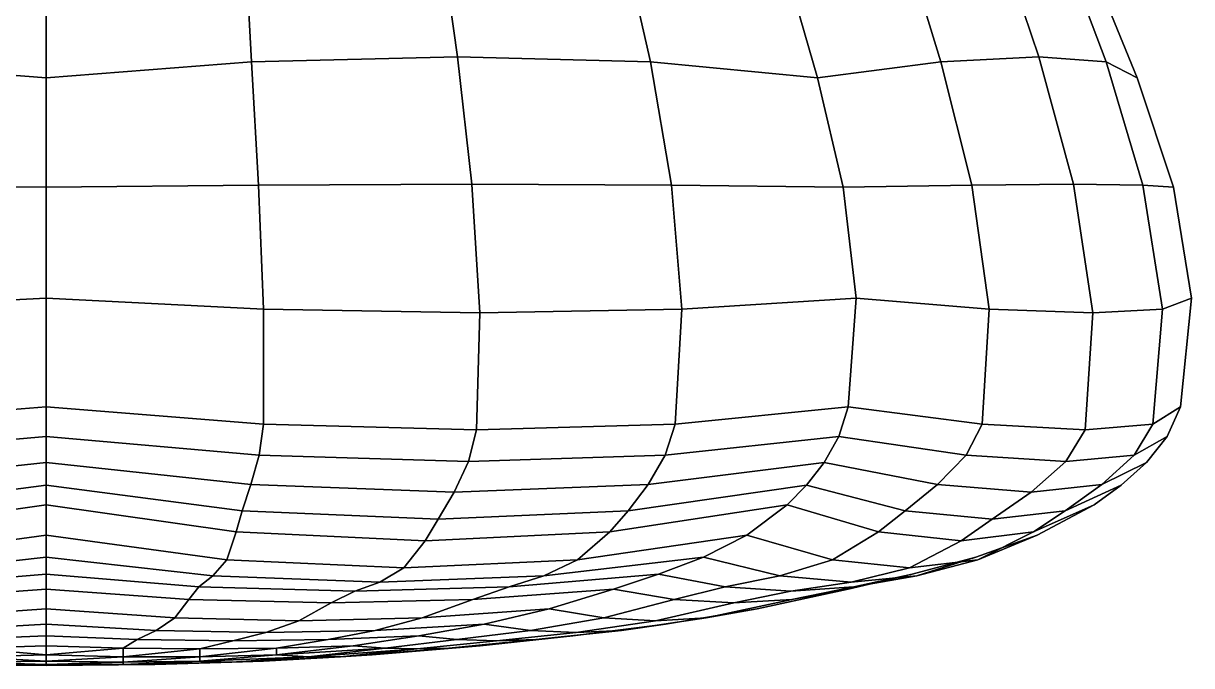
# Model space of a CAD drawing. Header units: metres. Extents: x -101 to 101, y 6 to 129.
# Drawn here: x -2 to 101, y 6.2 to 62.8 of the extents above; entities that cross this region are included whole.
import ezdxf

# ---------------------------------------------------------------- set-up
doc = ezdxf.new("R2010")
doc.units = ezdxf.units.M

msp = doc.modelspace()

# ---------------------------------------------------------------- linework, layer by layer
at = {"layer": 'layer1', "color": 1}
for points in [[(0, 67.26311, 92.38795), (-17.57107, 69.1883, 89.73115), (-18.10493, 59.36755, 93.43353), (0, 57.98105, 96.17644)], [(-17.57106, 69.1883, -89.73114), (0.00001, 67.26311, -92.38795), (0.00001, 57.98105, -96.17644), (-18.10493, 59.36756, -93.43353)], [(17.57107, 69.1883, 89.73114), (0, 67.26311, 92.38795), (0, 57.98105, 96.17644), (18.10494, 59.36756, 93.43353)], [(0.00001, 67.26311, -92.38795), (17.57108, 69.1883, -89.73115), (18.10494, 59.36755, -93.43353), (0.00001, 57.98105, -96.17644)], [(34.84261, 69.83003, 84.11749), (17.57107, 69.1883, 89.73114), (18.10494, 59.36756, 93.43353), (36.2457, 59.82972, 87.50484)], [(17.57108, 69.1883, -89.73115), (34.84262, 69.83003, -84.11749), (36.2457, 59.82972, -87.50483), (18.10494, 59.36755, -93.43353)], [(51.02489, 69.1883, 75.87412), (34.84261, 69.83003, 84.11749), (36.2457, 59.82972, 87.50484), (53.26537, 59.36755, 78.86959)], [(34.84262, 69.83003, -84.11749), (51.02489, 69.1883, -75.87411), (53.26537, 59.36755, -78.86959), (36.2457, 59.82972, -87.50483)], [(51.02489, 69.1883, -75.87411), (65.32816, 67.26311, -65.32813), (68.00701, 57.98105, -68.00699), (53.26537, 59.36755, -78.86959)], [(65.32816, 67.26311, 65.32814), (51.02489, 69.1883, 75.87412), (53.26537, 59.36755, 78.86959), (68.00701, 57.98105, 68.007)], [(65.32816, 67.26311, -65.32813), (75.87414, 69.1883, -51.02487), (78.86961, 59.36755, -53.26535), (68.00701, 57.98105, -68.00699)], [(75.87413, 69.1883, 51.02488), (65.32816, 67.26311, 65.32814), (68.00701, 57.98105, 68.007), (78.86961, 59.36755, 53.26535)], [(84.11749, 69.83003, 34.84261), (75.87413, 69.1883, 51.02488), (78.86961, 59.36755, 53.26535), (87.50484, 59.82972, 36.24569)], [(75.87414, 69.1883, -51.02487), (84.11749, 69.83003, -34.8426), (87.50484, 59.82972, -36.24569), (78.86961, 59.36755, -53.26535)], [(84.11749, 69.83003, -34.8426), (89.73114, 69.1883, -17.57106), (93.43353, 59.36755, -18.10493), (87.50484, 59.82972, -36.24569)], [(89.73115, 69.1883, 17.57107), (84.11749, 69.83003, 34.84261), (87.50484, 59.82972, 36.24569), (93.43353, 59.36755, 18.10493)], [(89.73114, 69.1883, -17.57106), (92.38795, 67.26311), (96.17644, 57.98105), (93.43353, 59.36755, -18.10493)], [(92.38795, 67.26311), (89.73115, 69.1883, 17.57107), (93.43353, 59.36755, 18.10493), (96.17644, 57.98105)], [(18.10494, 59.36755, -93.43353), (36.2457, 59.82972, -87.50483), (37.51619, 48.59488, -90.57205), (18.71185, 48.52774, -96.67657)], [(36.2457, 59.82972, 87.50484), (18.10494, 59.36756, 93.43353), (18.71184, 48.52774, 96.67657), (37.51619, 48.59488, 90.57204)], [(36.2457, 59.82972, -87.50483), (53.26537, 59.36755, -78.86959), (55.1294, 48.52774, -81.59192), (37.51619, 48.59488, -90.57205)], [(53.26537, 59.36755, 78.86959), (36.2457, 59.82972, 87.50484), (37.51619, 48.59488, 90.57204), (55.12941, 48.52774, 81.59193)], [(78.86961, 59.36755, -53.26535), (87.50484, 59.82972, -36.24569), (90.57205, 48.59488, -37.51617), (81.59193, 48.52774, -55.12938)], [(87.50484, 59.82972, 36.24569), (78.86961, 59.36755, 53.26535), (81.59193, 48.52774, 55.12939), (90.57206, 48.59488, 37.51617)], [(87.50484, 59.82972, -36.24569), (93.43353, 59.36755, -18.10493), (96.67657, 48.52774, -18.71184), (90.57205, 48.59488, -37.51617)], [(93.43353, 59.36755, 18.10493), (87.50484, 59.82972, 36.24569), (90.57206, 48.59488, 37.51617), (96.67658, 48.52774, 18.71184)], [(-18.10493, 59.36756, -93.43353), (0.00001, 57.98105, -96.17644), (0.00001, 48.32635, -99.37379), (-18.71184, 48.52774, -96.67658)], [(0, 57.98105, 96.17644), (-18.10493, 59.36755, 93.43353), (-18.71184, 48.52774, 96.67658), (0, 48.32635, 99.37379)], [(18.10494, 59.36756, 93.43353), (0, 57.98105, 96.17644), (0, 48.32635, 99.37379), (18.71184, 48.52774, 96.67657)], [(0.00001, 57.98105, -96.17644), (18.10494, 59.36755, -93.43353), (18.71185, 48.52774, -96.67657), (0.00001, 48.32635, -99.37379)], [(53.26537, 59.36755, -78.86959), (68.00701, 57.98105, -68.00699), (70.2679, 48.32635, -70.26787), (55.1294, 48.52774, -81.59192)], [(68.00701, 57.98105, 68.007), (53.26537, 59.36755, 78.86959), (55.12941, 48.52774, 81.59193), (70.2679, 48.32635, 70.26788)], [(68.00701, 57.98105, -68.00699), (78.86961, 59.36755, -53.26535), (81.59193, 48.52774, -55.12938), (70.2679, 48.32635, -70.26787)], [(78.86961, 59.36755, 53.26535), (68.00701, 57.98105, 68.007), (70.2679, 48.32635, 70.26788), (81.59193, 48.52774, 55.12939)], [(93.43353, 59.36755, -18.10493), (96.17644, 57.98105), (99.37379, 48.32635), (96.67657, 48.52774, -18.71184)], [(96.17644, 57.98105), (93.43353, 59.36755, 18.10493), (96.67658, 48.52774, 18.71184), (99.37379, 48.32635)], [(0, 48.32635, 99.37379), (-18.71184, 48.52774, 96.67658), (-19.14309, 37.58923, 98.40248), (0, 38.57294, 100.98125)], [(-18.71184, 48.52774, -96.67658), (0.00001, 48.32635, -99.37379), (0.00001, 38.57294, -100.98125), (-19.14308, 37.58923, -98.40248)], [(18.71184, 48.52774, 96.67657), (0, 48.32635, 99.37379), (0, 38.57294, 100.98125), (19.14309, 37.58923, 98.40247)], [(0.00001, 48.32635, -99.37379), (18.71185, 48.52774, -96.67657), (19.1431, 37.58923, -98.40247), (0.00001, 38.57294, -100.98125)], [(37.51619, 48.59488, 90.57204), (18.71184, 48.52774, 96.67657), (19.14309, 37.58923, 98.40247), (38.22455, 37.26133, 92.2822)], [(18.71185, 48.52774, -96.67657), (37.51619, 48.59488, -90.57205), (38.22455, 37.26133, -92.28219), (19.1431, 37.58923, -98.40247)], [(37.51619, 48.59488, -90.57205), (55.1294, 48.52774, -81.59192), (56.04487, 37.58924, -83.11726), (38.22455, 37.26133, -92.28219)], [(55.12941, 48.52774, 81.59193), (37.51619, 48.59488, 90.57204), (38.22455, 37.26133, 92.2822), (56.04486, 37.58923, 83.11726)], [(55.1294, 48.52774, -81.59192), (70.2679, 48.32635, -70.26787), (71.40454, 38.57294, -71.40452), (56.04487, 37.58924, -83.11726)], [(70.2679, 48.32635, 70.26788), (55.12941, 48.52774, 81.59193), (56.04486, 37.58923, 83.11726), (71.40454, 38.57294, 71.40452)], [(70.2679, 48.32635, -70.26787), (81.59193, 48.52774, -55.12938), (83.11727, 37.58923, -56.04485), (71.40454, 38.57294, -71.40452)], [(81.59193, 48.52774, 55.12939), (70.2679, 48.32635, 70.26788), (71.40454, 38.57294, 71.40452), (83.11727, 37.58924, 56.04485)], [(81.59193, 48.52774, -55.12938), (90.57205, 48.59488, -37.51617), (92.28221, 37.26133, -38.22453), (83.11727, 37.58923, -56.04485)], [(90.57206, 48.59488, 37.51617), (81.59193, 48.52774, 55.12939), (83.11727, 37.58924, 56.04485), (92.2822, 37.26133, 38.22453)], [(90.57205, 48.59488, -37.51617), (96.67657, 48.52774, -18.71184), (98.40248, 37.58923, -19.14308), (92.28221, 37.26133, -38.22453)], [(96.67658, 48.52774, 18.71184), (90.57206, 48.59488, 37.51617), (92.2822, 37.26133, 38.22453), (98.40248, 37.58923, 19.14308)], [(96.67657, 48.52774, -18.71184), (99.37379, 48.32635), (100.98125, 38.57294), (98.40248, 37.58923, -19.14308)], [(99.37379, 48.32635), (96.67658, 48.52774, 18.71184), (98.40248, 37.58923, 19.14308), (100.98125, 38.57294)], [(0, 38.57294, 100.98125), (-19.14309, 37.58923, 98.40248), (-19.14996, 27.47236, 97.55341), (0, 28.99476, 100)], [(-19.14308, 37.58923, -98.40248), (0.00001, 38.57294, -100.98125), (0.00001, 28.99476, -100), (-19.14996, 27.47237, -97.55341)], [(19.14309, 37.58923, 98.40247), (0, 38.57294, 100.98125), (0, 28.99476, 100), (19.14997, 27.47237, 97.55341)], [(0.00001, 38.57294, -100.98125), (19.1431, 37.58923, -98.40247), (19.14997, 27.47236, -97.55341), (0.00001, 28.99476, -100)], [(71.40454, 38.57294, 71.40452), (56.04486, 37.58923, 83.11726), (55.43961, 27.47237, 82.52174), (70.71069, 28.99476, 70.71066)], [(56.04487, 37.58924, -83.11726), (71.40454, 38.57294, -71.40452), (70.71069, 28.99476, -70.71066), (55.43962, 27.47237, -82.52174)], [(71.40454, 38.57294, -71.40452), (83.11727, 37.58923, -56.04485), (82.52176, 27.47237, -55.43959), (70.71069, 28.99476, -70.71066)], [(83.11727, 37.58924, 56.04485), (71.40454, 38.57294, 71.40452), (70.71069, 28.99476, 70.71066), (82.52176, 27.47237, 55.4396)], [(98.40248, 37.58923, -19.14308), (100.98125, 38.57294), (100, 28.99476), (97.55341, 27.47237, -19.14996)], [(100.98125, 38.57294), (98.40248, 37.58923, 19.14308), (97.55341, 27.47236, 19.14996), (100, 28.99476)], [(38.22455, 37.26133, 92.2822), (19.14309, 37.58923, 98.40247), (19.14997, 27.47237, 97.55341), (37.94127, 26.9649, 91.59833)], [(19.1431, 37.58923, -98.40247), (38.22455, 37.26133, -92.28219), (37.94128, 26.9649, -91.59833), (19.14997, 27.47236, -97.55341)], [(56.04486, 37.58923, 83.11726), (38.22455, 37.26133, 92.2822), (37.94127, 26.9649, 91.59833), (55.43961, 27.47237, 82.52174)], [(38.22455, 37.26133, -92.28219), (56.04487, 37.58924, -83.11726), (55.43962, 27.47237, -82.52174), (37.94128, 26.9649, -91.59833)], [(92.2822, 37.26133, 38.22453), (83.11727, 37.58924, 56.04485), (82.52176, 27.47237, 55.4396), (91.59833, 26.9649, 37.94126)], [(83.11727, 37.58923, -56.04485), (92.28221, 37.26133, -38.22453), (91.59833, 26.9649, -37.94126), (82.52176, 27.47237, -55.43959)], [(92.28221, 37.26133, -38.22453), (98.40248, 37.58923, -19.14308), (97.55341, 27.47237, -19.14996), (91.59833, 26.9649, -37.94126)], [(98.40248, 37.58923, 19.14308), (92.2822, 37.26133, 38.22453), (91.59833, 26.9649, 37.94126), (97.55341, 27.47236, 19.14996)], [(0, 28.99476, 100), (-19.14996, 27.47236, 97.55341), (-18.7773, 24.7268, 95.92538), (0, 26.38459, 98.82771)], [(-19.14996, 27.47237, -97.55341), (0.00001, 28.99476, -100), (0.00001, 26.38459, -98.82771), (-18.77729, 24.7268, -95.92538)], [(19.14997, 27.47237, 97.55341), (0, 28.99476, 100), (0, 26.38459, 98.82771), (18.77731, 24.7268, 95.92538)], [(0.00001, 28.99476, -100), (19.14997, 27.47236, -97.55341), (18.77731, 24.7268, -95.92538), (0.00001, 26.38459, -98.82771)], [(55.43962, 27.47237, -82.52174), (70.71069, 28.99476, -70.71066), (69.88174, 26.38459, -69.88173), (54.55193, 24.7268, -81.10703)], [(70.71069, 28.99476, 70.71066), (55.43961, 27.47237, 82.52174), (54.55193, 24.7268, 81.10703), (69.88174, 26.38459, 69.88173)], [(70.71069, 28.99476, -70.71066), (82.52176, 27.47237, -55.43959), (81.10705, 24.7268, -54.55191), (69.88174, 26.38459, -69.88173)], [(82.52176, 27.47237, 55.4396), (70.71069, 28.99476, 70.71066), (69.88174, 26.38459, 69.88173), (81.10704, 24.7268, 54.55191)], [(97.55341, 27.47237, -19.14996), (100, 28.99476), (98.82771, 26.38459), (95.92538, 24.7268, -18.7773)], [(100, 28.99476), (97.55341, 27.47236, 19.14996), (95.92538, 24.7268, 18.7773), (98.82771, 26.38459)], [(37.94127, 26.9649, 91.59833), (19.14997, 27.47237, 97.55341), (18.77731, 24.7268, 95.92538), (37.2392, 24.1742, 89.90336)], [(19.14997, 27.47236, -97.55341), (37.94128, 26.9649, -91.59833), (37.2392, 24.1742, -89.90336), (18.77731, 24.7268, -95.92538)], [(37.94128, 26.9649, -91.59833), (55.43962, 27.47237, -82.52174), (54.55193, 24.7268, -81.10703), (37.2392, 24.1742, -89.90336)], [(55.43961, 27.47237, 82.52174), (37.94127, 26.9649, 91.59833), (37.2392, 24.1742, 89.90336), (54.55193, 24.7268, 81.10703)], [(91.59833, 26.9649, 37.94126), (82.52176, 27.47237, 55.4396), (81.10704, 24.7268, 54.55191), (89.90337, 24.1742, 37.23919)], [(82.52176, 27.47237, -55.43959), (91.59833, 26.9649, -37.94126), (89.90337, 24.1742, -37.23919), (81.10705, 24.7268, -54.55191)], [(91.59833, 26.9649, -37.94126), (97.55341, 27.47237, -19.14996), (95.92538, 24.7268, -18.7773), (89.90337, 24.1742, -37.23919)], [(97.55341, 27.47236, 19.14996), (91.59833, 26.9649, 37.94126), (89.90337, 24.1742, 37.23919), (95.92538, 24.7268, 18.7773)], [(0, 26.38459, 98.82771), (-18.7773, 24.7268, 95.92538), (-18.04144, 22.1316, 93.06914), (0, 24.08726, 97.00888)], [(-18.77729, 24.7268, -95.92538), (0.00001, 26.38459, -98.82771), (0.00001, 24.08726, -97.00888), (-18.04144, 22.1316, -93.06914)], [(18.77731, 24.7268, 95.92538), (0, 26.38459, 98.82771), (0, 24.08726, 97.00888), (18.04144, 22.1316, 93.06914)], [(0.00001, 26.38459, -98.82771), (18.77731, 24.7268, -95.92538), (18.04145, 22.1316, -93.06914), (0.00001, 24.08726, -97.00888)], [(54.55193, 24.7268, -81.10703), (69.88174, 26.38459, -69.88173), (68.59564, 24.08726, -68.59563), (53.0526, 22.1316, -78.56703)], [(69.88174, 26.38459, 69.88173), (54.55193, 24.7268, 81.10703), (53.0526, 22.1316, 78.56702), (68.59564, 24.08726, 68.59563)], [(69.88174, 26.38459, -69.88173), (81.10705, 24.7268, -54.55191), (78.56704, 22.1316, -53.05259), (68.59564, 24.08726, -68.59563)], [(81.10704, 24.7268, 54.55191), (69.88174, 26.38459, 69.88173), (68.59564, 24.08726, 68.59563), (78.56705, 22.1316, 53.05259)], [(95.92538, 24.7268, -18.7773), (98.82771, 26.38459), (97.00888, 24.08726), (93.06914, 22.1316, -18.04144)], [(98.82771, 26.38459), (95.92538, 24.7268, 18.7773), (93.06914, 22.1316, 18.04144), (97.00888, 24.08726)], [(37.2392, 24.1742, 89.90336), (18.77731, 24.7268, 95.92538), (18.04144, 22.1316, 93.06914), (35.96342, 21.47971, 86.82337)], [(18.77731, 24.7268, -95.92538), (37.2392, 24.1742, -89.90336), (35.96342, 21.47971, -86.82337), (18.04145, 22.1316, -93.06914)], [(37.2392, 24.1742, -89.90336), (54.55193, 24.7268, -81.10703), (53.0526, 22.1316, -78.56703), (35.96342, 21.47971, -86.82337)], [(54.55193, 24.7268, 81.10703), (37.2392, 24.1742, 89.90336), (35.96342, 21.47971, 86.82337), (53.0526, 22.1316, 78.56702)], [(81.10705, 24.7268, -54.55191), (89.90337, 24.1742, -37.23919), (86.82337, 21.47971, -35.96341), (78.56704, 22.1316, -53.05259)], [(89.90337, 24.1742, 37.23919), (81.10704, 24.7268, 54.55191), (78.56705, 22.1316, 53.05259), (86.82338, 21.47971, 35.96341)], [(89.90337, 24.1742, -37.23919), (95.92538, 24.7268, -18.7773), (93.06914, 22.1316, -18.04144), (86.82337, 21.47971, -35.96341)], [(95.92538, 24.7268, 18.7773), (89.90337, 24.1742, 37.23919), (86.82338, 21.47971, 35.96341), (93.06914, 22.1316, 18.04144)], [(0, 24.08726, 97.00888), (-18.04144, 22.1316, 93.06914), (-17.26056, 19.83251, 89.8241), (0, 22.08605, 94.78261)], [(-18.04144, 22.1316, -93.06914), (0.00001, 24.08726, -97.00888), (0.00001, 22.08605, -94.78261), (-17.26055, 19.83251, -89.8241)], [(18.04144, 22.1316, 93.06914), (0, 24.08726, 97.00888), (0, 22.08605, 94.78261), (17.26056, 19.83252, 89.8241)], [(0.00001, 24.08726, -97.00888), (18.04145, 22.1316, -93.06914), (17.26057, 19.83251, -89.8241), (0.00001, 22.08605, -94.78261)], [(53.0526, 22.1316, -78.56703), (68.59564, 24.08726, -68.59563), (67.02144, 22.08605, -67.02141), (51.31018, 19.83251, -75.72028)], [(68.59564, 24.08726, 68.59563), (53.0526, 22.1316, 78.56702), (51.31018, 19.83251, 75.72028), (67.02144, 22.08605, 67.02142)], [(68.59564, 24.08726, -68.59563), (78.56704, 22.1316, -53.05259), (75.7203, 19.83252, -51.31017), (67.02144, 22.08605, -67.02141)], [(78.56705, 22.1316, 53.05259), (68.59564, 24.08726, 68.59563), (67.02144, 22.08605, 67.02142), (75.7203, 19.83252, 51.31017)], [(93.06914, 22.1316, -18.04144), (97.00888, 24.08726), (94.78261, 22.08605), (89.8241, 19.83252, -17.26056)], [(97.00888, 24.08726), (93.06914, 22.1316, 18.04144), (89.8241, 19.83252, 17.26056), (94.78261, 22.08605)], [(0, 22.08605, 94.78261), (-17.26056, 19.83251, 89.8241), (-16.75284, 17.97528, 87.02965), (0, 20.36421, 92.38795)], [(-17.26055, 19.83251, -89.8241), (0.00001, 22.08605, -94.78261), (0.00001, 20.36421, -92.38795), (-16.75284, 17.97528, -87.02965)], [(17.26056, 19.83252, 89.8241), (0, 22.08605, 94.78261), (0, 20.36421, 92.38795), (16.75285, 17.97528, 87.02964)], [(0.00001, 22.08605, -94.78261), (17.26057, 19.83251, -89.8241), (16.75285, 17.97528, -87.02965), (0.00001, 20.36421, -92.38795)], [(35.96342, 21.47971, 86.82337), (18.04144, 22.1316, 93.06914), (17.26056, 19.83252, 89.8241), (34.54359, 19.08134, 83.39558)], [(18.04145, 22.1316, -93.06914), (35.96342, 21.47971, -86.82337), (34.54359, 19.08134, -83.39558), (17.26057, 19.83251, -89.8241)], [(35.96342, 21.47971, -86.82337), (53.0526, 22.1316, -78.56703), (51.31018, 19.83251, -75.72028), (34.54359, 19.08134, -83.39558)], [(53.0526, 22.1316, 78.56702), (35.96342, 21.47971, 86.82337), (34.54359, 19.08134, 83.39558), (51.31018, 19.83251, 75.72028)], [(51.31018, 19.83251, -75.72028), (67.02144, 22.08605, -67.02141), (65.32816, 20.36421, -65.32813), (49.69321, 17.97528, -73.3853)], [(67.02144, 22.08605, 67.02142), (51.31018, 19.83251, 75.72028), (49.69321, 17.97528, 73.3853), (65.32816, 20.36421, 65.32814)], [(67.02144, 22.08605, -67.02141), (75.7203, 19.83252, -51.31017), (73.38531, 17.97528, -49.6932), (65.32816, 20.36421, -65.32813)], [(75.7203, 19.83252, 51.31017), (67.02144, 22.08605, 67.02142), (65.32816, 20.36421, 65.32814), (73.38531, 17.97528, 49.6932)], [(78.56704, 22.1316, -53.05259), (86.82337, 21.47971, -35.96341), (83.39558, 19.08134, -34.54358), (75.7203, 19.83252, -51.31017)], [(86.82338, 21.47971, 35.96341), (78.56705, 22.1316, 53.05259), (75.7203, 19.83252, 51.31017), (83.3956, 19.08134, 34.54358)], [(86.82337, 21.47971, -35.96341), (93.06914, 22.1316, -18.04144), (89.8241, 19.83252, -17.26056), (83.39558, 19.08134, -34.54358)], [(93.06914, 22.1316, 18.04144), (86.82338, 21.47971, 35.96341), (83.3956, 19.08134, 34.54358), (89.8241, 19.83252, 17.26056)], [(89.8241, 19.83252, -17.26056), (94.78261, 22.08605), (92.38795, 20.36421), (87.02965, 17.97528, -16.75284)], [(94.78261, 22.08605), (89.8241, 19.83252, 17.26056), (87.02965, 17.97528, 16.75284), (92.38795, 20.36421)], [(0, 20.36421, 92.38795), (-16.75284, 17.97528, 87.02965), (-15.91585, 15.52106, 82.13232), (0, 17.67811, 87.35616)], [(-16.75284, 17.97528, -87.02965), (0.00001, 20.36421, -92.38795), (0.00001, 17.67811, -87.35616), (-15.91585, 15.52106, -82.13232)], [(16.75285, 17.97528, 87.02964), (0, 20.36421, 92.38795), (0, 17.67811, 87.35616), (15.91586, 15.52106, 82.13232)], [(0.00001, 20.36421, -92.38795), (16.75285, 17.97528, -87.02965), (15.91586, 15.52106, -82.13232), (0.00001, 17.67811, -87.35616)], [(34.54359, 19.08134, 83.39558), (17.26056, 19.83252, 89.8241), (16.75285, 17.97528, 87.02964), (33.40935, 17.17897, 80.65728)], [(17.26057, 19.83251, -89.8241), (34.54359, 19.08134, -83.39558), (33.40935, 17.17897, -80.65727), (16.75285, 17.97528, -87.02965)], [(34.54359, 19.08134, -83.39558), (51.31018, 19.83251, -75.72028), (49.69321, 17.97528, -73.3853), (33.40935, 17.17897, -80.65727)], [(51.31018, 19.83251, 75.72028), (34.54359, 19.08134, 83.39558), (33.40935, 17.17897, 80.65728), (49.69321, 17.97528, 73.3853)], [(65.32816, 20.36421, 65.32814), (49.69321, 17.97528, 73.3853), (46.82212, 15.52106, 69.33053), (61.77015, 17.67811, 61.77013)], [(49.69321, 17.97528, -73.3853), (65.32816, 20.36421, -65.32813), (61.77015, 17.67811, -61.77012), (46.82213, 15.52106, -69.33053)], [(65.32816, 20.36421, -65.32813), (73.38531, 17.97528, -49.6932), (69.33054, 15.52106, -46.82211), (61.77015, 17.67811, -61.77012)], [(73.38531, 17.97528, 49.6932), (65.32816, 20.36421, 65.32814), (61.77015, 17.67811, 61.77013), (69.33054, 15.52106, 46.82212)], [(75.7203, 19.83252, -51.31017), (83.39558, 19.08134, -34.54358), (80.65729, 17.17897, -33.40933), (73.38531, 17.97528, -49.6932)], [(83.3956, 19.08134, 34.54358), (75.7203, 19.83252, 51.31017), (73.38531, 17.97528, 49.6932), (80.65729, 17.17897, 33.40934)], [(83.39558, 19.08134, -34.54358), (89.8241, 19.83252, -17.26056), (87.02965, 17.97528, -16.75284), (80.65729, 17.17897, -33.40933)], [(89.8241, 19.83252, 17.26056), (83.3956, 19.08134, 34.54358), (80.65729, 17.17897, 33.40934), (87.02965, 17.97528, 16.75284)], [(87.02965, 17.97528, -16.75284), (92.38795, 20.36421), (87.35616, 17.67811), (82.13232, 15.52106, -15.91585)], [(92.38795, 20.36421), (87.02965, 17.97528, 16.75284), (82.13232, 15.52106, 15.91585), (87.35616, 17.67811)], [(0, 17.67811, 87.35616), (-15.91585, 15.52106, 82.13232), (-14.69937, 14.09604, 76.75529), (0, 15.74295, 81.94213)], [(-15.91585, 15.52106, -82.13232), (0.00001, 17.67811, -87.35616), (0.00001, 15.74295, -81.94213), (-14.69936, 14.09604, -76.75529)], [(15.91586, 15.52106, 82.13232), (0, 17.67811, 87.35616), (0, 15.74295, 81.94213), (14.69937, 14.09604, 76.75529)], [(0.00001, 17.67811, -87.35616), (15.91586, 15.52106, -82.13232), (14.69938, 14.09603, -76.75528), (0.00001, 15.74295, -81.94213)], [(16.75285, 17.97528, -87.02965), (33.40935, 17.17897, -80.65727), (31.5303, 14.80204, -76.12085), (15.91586, 15.52106, -82.13232)], [(33.40935, 17.17897, 80.65728), (16.75285, 17.97528, 87.02964), (15.91586, 15.52106, 82.13232), (31.53029, 14.80204, 76.12085)], [(49.69321, 17.97528, 73.3853), (33.40935, 17.17897, 80.65728), (31.53029, 14.80204, 76.12085), (46.82212, 15.52106, 69.33053)], [(33.40935, 17.17897, -80.65727), (49.69321, 17.97528, -73.3853), (46.82213, 15.52106, -69.33053), (31.5303, 14.80204, -76.12085)], [(46.82213, 15.52106, -69.33053), (61.77015, 17.67811, -61.77012), (57.94185, 15.74295, -57.94183), (43.88017, 14.09603, -64.66819)], [(61.77015, 17.67811, 61.77013), (46.82212, 15.52106, 69.33053), (43.88017, 14.09604, 64.6682), (57.94185, 15.74295, 57.94183)], [(61.77015, 17.67811, -61.77012), (69.33054, 15.52106, -46.82211), (64.66821, 14.09604, -43.88015), (57.94185, 15.74295, -57.94183)], [(69.33054, 15.52106, 46.82212), (61.77015, 17.67811, 61.77013), (57.94185, 15.74295, 57.94183), (64.66821, 14.09603, 43.88015)], [(73.38531, 17.97528, -49.6932), (80.65729, 17.17897, -33.40933), (76.12086, 14.80204, -31.53028), (69.33054, 15.52106, -46.82211)], [(80.65729, 17.17897, 33.40934), (73.38531, 17.97528, 49.6932), (69.33054, 15.52106, 46.82212), (76.12087, 14.80204, 31.53029)], [(80.65729, 17.17897, -33.40933), (87.02965, 17.97528, -16.75284), (82.13232, 15.52106, -15.91585), (76.12086, 14.80204, -31.53028)], [(87.02965, 17.97528, 16.75284), (80.65729, 17.17897, 33.40934), (76.12087, 14.80204, 31.53029), (82.13232, 15.52106, 15.91585)], [(82.13232, 15.52106, -15.91585), (87.35616, 17.67811), (81.94213, 15.74295), (76.75529, 14.09604, -14.69937)], [(87.35616, 17.67811), (82.13232, 15.52106, 15.91585), (76.75529, 14.09604, 14.69937), (81.94213, 15.74295)], [(0, 15.74295, 81.94213), (-14.69937, 14.09604, 76.75529), (-13.46119, 13.11927, 71.19082), (0, 14.25606, 76.3317)], [(-14.69936, 14.09604, -76.75529), (0.00001, 15.74295, -81.94213), (0.00001, 14.25606, -76.3317), (-13.46118, 13.11927, -71.19082)], [(14.69937, 14.09604, 76.75529), (0, 15.74295, 81.94213), (0, 14.25606, 76.3317), (13.46119, 13.11927, 71.19081)], [(0.00001, 15.74295, -81.94213), (14.69938, 14.09603, -76.75528), (13.46119, 13.11927, -71.19082), (0.00001, 14.25606, -76.3317)], [(31.53029, 14.80204, 76.12085), (15.91586, 15.52106, 82.13232), (14.69937, 14.09604, 76.75529), (29.39605, 13.54706, 70.96832)], [(15.91586, 15.52106, -82.13232), (31.5303, 14.80204, -76.12085), (29.39606, 13.54706, -70.96832), (14.69938, 14.09603, -76.75528)], [(46.82212, 15.52106, 69.33053), (31.53029, 14.80204, 76.12085), (29.39605, 13.54706, 70.96832), (43.88017, 14.09604, 64.6682)], [(31.5303, 14.80204, -76.12085), (46.82213, 15.52106, -69.33053), (43.88017, 14.09603, -64.66819), (29.39606, 13.54706, -70.96832)], [(43.88017, 14.09603, -64.66819), (57.94185, 15.74295, -57.94183), (53.97467, 14.25606, -53.97465), (40.82102, 13.11927, -59.85799)], [(57.94185, 15.74295, 57.94183), (43.88017, 14.09604, 64.6682), (40.82103, 13.11927, 59.858), (53.97467, 14.25606, 53.97465)], [(57.94185, 15.74295, -57.94183), (64.66821, 14.09604, -43.88015), (59.85801, 13.11927, -40.82101), (53.97467, 14.25606, -53.97465)], [(64.66821, 14.09603, 43.88015), (57.94185, 15.74295, 57.94183), (53.97467, 14.25606, 53.97465), (59.85802, 13.11927, 40.82101)], [(69.33054, 15.52106, -46.82211), (76.12086, 14.80204, -31.53028), (70.96833, 13.54706, -29.39604), (64.66821, 14.09604, -43.88015)], [(76.12087, 14.80204, 31.53029), (69.33054, 15.52106, 46.82212), (64.66821, 14.09603, 43.88015), (70.96834, 13.54706, 29.39604)], [(76.12086, 14.80204, -31.53028), (82.13232, 15.52106, -15.91585), (76.75529, 14.09604, -14.69937), (70.96833, 13.54706, -29.39604)], [(82.13232, 15.52106, 15.91585), (76.12087, 14.80204, 31.53029), (70.96834, 13.54706, 29.39604), (76.75529, 14.09604, 14.69937)], [(76.75529, 14.09604, -14.69937), (81.94213, 15.74295), (76.3317, 14.25606), (71.19082, 13.11927, -13.46118)], [(81.94213, 15.74295), (76.75529, 14.09604, 14.69937), (71.19082, 13.11927, 13.46119), (76.3317, 14.25606)], [(0, 14.25606, 76.3317), (-13.46119, 13.11927, 71.19082), (-12.55909, 12.00983, 65.73123), (0, 12.91474, 70.71068)], [(-13.46118, 13.11927, -71.19082), (0.00001, 14.25606, -76.3317), (0.00001, 12.91474, -70.71068), (-12.55909, 12.00983, -65.73124)], [(13.46119, 13.11927, 71.19081), (0, 14.25606, 76.3317), (0, 12.91474, 70.71068), (12.5591, 12.00983, 65.73123)], [(0.00001, 14.25606, -76.3317), (13.46119, 13.11927, -71.19082), (12.5591, 12.00983, -65.73123), (0.00001, 12.91474, -70.71068)], [(29.39605, 13.54706, 70.96832), (14.69937, 14.09604, 76.75529), (13.46119, 13.11927, 71.19081), (27.19236, 12.74034, 65.64816)], [(14.69938, 14.09603, -76.75528), (29.39606, 13.54706, -70.96832), (27.19237, 12.74034, -65.64815), (13.46119, 13.11927, -71.19082)], [(43.88017, 14.09604, 64.6682), (29.39605, 13.54706, 70.96832), (27.19236, 12.74034, 65.64816), (40.82103, 13.11927, 59.858)], [(29.39606, 13.54706, -70.96832), (43.88017, 14.09603, -64.66819), (40.82102, 13.11927, -59.85799), (27.19237, 12.74034, -65.64815)], [(40.82102, 13.11927, -59.85799), (53.97467, 14.25606, -53.97465), (50.00001, 12.91474, -49.99999), (37.59839, 12.00983, -55.35962)], [(53.97467, 14.25606, 53.97465), (40.82103, 13.11927, 59.858), (37.59839, 12.00983, 55.35962), (50.00001, 12.91474, 49.99999)], [(53.97467, 14.25606, -53.97465), (59.85801, 13.11927, -40.82101), (55.35963, 12.00983, -37.59837), (50.00001, 12.91474, -49.99999)], [(59.85802, 13.11927, 40.82101), (53.97467, 14.25606, 53.97465), (50.00001, 12.91474, 49.99999), (55.35963, 12.00983, 37.59837)], [(64.66821, 14.09604, -43.88015), (70.96833, 13.54706, -29.39604), (65.64816, 12.74034, -27.19235), (59.85801, 13.11927, -40.82101)], [(70.96834, 13.54706, 29.39604), (64.66821, 14.09603, 43.88015), (59.85802, 13.11927, 40.82101), (65.64816, 12.74034, 27.19235)], [(70.96833, 13.54706, -29.39604), (76.75529, 14.09604, -14.69937), (71.19082, 13.11927, -13.46118), (65.64816, 12.74034, -27.19235)], [(76.75529, 14.09604, 14.69937), (70.96834, 13.54706, 29.39604), (65.64816, 12.74034, 27.19235), (71.19082, 13.11927, 13.46119)], [(71.19082, 13.11927, -13.46118), (76.3317, 14.25606), (70.71068, 12.91474), (65.73124, 12.00983, -12.55909)], [(76.3317, 14.25606), (71.19082, 13.11927, 13.46119), (65.73124, 12.00983, 12.55909), (70.71068, 12.91474)], [(0, 12.91474, 70.71068), (-12.55909, 12.00983, 65.73123), (-11.32858, 10.39009, 58.18938), (0, 11.18589, 62.69072)], [(-12.55909, 12.00983, -65.73124), (0.00001, 12.91474, -70.71068), (0.00001, 11.18589, -62.69072), (-11.32858, 10.39009, -58.18938)], [(12.5591, 12.00983, 65.73123), (0, 12.91474, 70.71068), (0, 11.18589, 62.69072), (11.32858, 10.39009, 58.18938)], [(0.00001, 12.91474, -70.71068), (12.5591, 12.00983, -65.73123), (11.32859, 10.39009, -58.18938), (0.00001, 11.18589, -62.69072)], [(13.46119, 13.11927, -71.19082), (27.19237, 12.74034, -65.64815), (25.10499, 11.7082, -60.60879), (12.5591, 12.00983, -65.73123)], [(27.19236, 12.74034, 65.64816), (13.46119, 13.11927, 71.19081), (12.5591, 12.00983, 65.73123), (25.10499, 11.7082, 60.60879)], [(27.19237, 12.74034, -65.64815), (40.82102, 13.11927, -59.85799), (37.59839, 12.00983, -55.35962), (25.10499, 11.7082, -60.60879)], [(40.82103, 13.11927, 59.858), (27.19236, 12.74034, 65.64816), (25.10499, 11.7082, 60.60879), (37.59839, 12.00983, 55.35962)], [(37.59839, 12.00983, -55.35962), (50.00001, 12.91474, -49.99999), (44.32904, 11.18589, -44.32903), (33.13559, 10.39009, -49.15662)], [(50.00001, 12.91474, 49.99999), (37.59839, 12.00983, 55.35962), (33.13559, 10.39009, 49.15662), (44.32904, 11.18589, 44.32903)], [(50.00001, 12.91474, -49.99999), (55.35963, 12.00983, -37.59837), (49.15663, 10.39009, -33.13557), (44.32904, 11.18589, -44.32903)], [(55.35963, 12.00983, 37.59837), (50.00001, 12.91474, 49.99999), (44.32904, 11.18589, 44.32903), (49.15663, 10.39009, 33.13558)], [(59.85801, 13.11927, -40.82101), (65.64816, 12.74034, -27.19235), (60.6088, 11.7082, -25.10498), (55.35963, 12.00983, -37.59837)], [(65.64816, 12.74034, 27.19235), (59.85802, 13.11927, 40.82101), (55.35963, 12.00983, 37.59837), (60.6088, 11.7082, 25.10498)], [(65.73124, 12.00983, -12.55909), (70.71068, 12.91474), (62.69072, 11.18589), (58.18938, 10.39009, -11.32858)], [(70.71068, 12.91474), (65.73124, 12.00983, 12.55909), (58.18938, 10.39009, 11.32858), (62.69072, 11.18589)], [(65.64816, 12.74034, -27.19235), (71.19082, 13.11927, -13.46118), (65.73124, 12.00983, -12.55909), (60.6088, 11.7082, -25.10498)], [(71.19082, 13.11927, 13.46119), (65.64816, 12.74034, 27.19235), (60.6088, 11.7082, 25.10498), (65.73124, 12.00983, 12.55909)], [(25.10499, 11.7082, 60.60879), (12.5591, 12.00983, 65.73123), (11.32858, 10.39009, 58.18938), (22.25461, 10.12482, 53.72738)], [(12.5591, 12.00983, -65.73123), (25.10499, 11.7082, -60.60879), (22.25462, 10.12482, -53.72737), (11.32859, 10.39009, -58.18938)], [(37.59839, 12.00983, 55.35962), (25.10499, 11.7082, 60.60879), (22.25461, 10.12482, 53.72738), (33.13559, 10.39009, 49.15662)], [(25.10499, 11.7082, -60.60879), (37.59839, 12.00983, -55.35962), (33.13559, 10.39009, -49.15662), (22.25462, 10.12482, -53.72737)], [(55.35963, 12.00983, -37.59837), (60.6088, 11.7082, -25.10498), (53.72738, 10.12483, -22.2546), (49.15663, 10.39009, -33.13557)], [(60.6088, 11.7082, 25.10498), (55.35963, 12.00983, 37.59837), (49.15663, 10.39009, 33.13558), (53.72738, 10.12483, 22.2546)], [(60.6088, 11.7082, -25.10498), (65.73124, 12.00983, -12.55909), (58.18938, 10.39009, -11.32858), (53.72738, 10.12483, -22.2546)], [(65.73124, 12.00983, 12.55909), (60.6088, 11.7082, 25.10498), (53.72738, 10.12483, 22.2546), (58.18938, 10.39009, 11.32858)], [(0, 11.18589, 62.69072), (-11.32858, 10.39009, 58.18938), (-9.67566, 9.29483, 50.70216), (0, 9.8506, 54.58834)], [(-11.32858, 10.39009, -58.18938), (0.00001, 11.18589, -62.69072), (0, 9.8506, -54.58834), (-9.67566, 9.29483, -50.70216)], [(0.00001, 11.18589, -62.69072), (11.32859, 10.39009, -58.18938), (9.67567, 9.29483, -50.70216), (0, 9.8506, -54.58834)], [(11.32858, 10.39009, 58.18938), (0, 11.18589, 62.69072), (0, 9.8506, 54.58834), (9.67566, 9.29483, 50.70215)], [(22.25461, 10.12482, 53.72738), (11.32858, 10.39009, 58.18938), (9.67566, 9.29483, 50.70215), (19.35722, 9.10957, 46.73245)], [(11.32859, 10.39009, -58.18938), (22.25462, 10.12482, -53.72737), (19.35722, 9.10957, -46.73245), (9.67567, 9.29483, -50.70216)], [(22.25462, 10.12482, -53.72737), (33.13559, 10.39009, -49.15662), (29.01012, 9.29483, -42.69356), (19.35722, 9.10957, -46.73245)], [(33.13559, 10.39009, 49.15662), (22.25461, 10.12482, 53.72738), (19.35722, 9.10957, 46.73245), (29.01012, 9.29483, 42.69356)], [(33.13559, 10.39009, -49.15662), (44.32904, 11.18589, -44.32903), (38.59979, 9.8506, -38.59978), (29.01012, 9.29483, -42.69356)], [(44.32904, 11.18589, 44.32903), (33.13559, 10.39009, 49.15662), (29.01012, 9.29483, 42.69356), (38.59979, 9.8506, 38.59978)], [(44.32904, 11.18589, -44.32903), (49.15663, 10.39009, -33.13557), (42.69357, 9.29483, -29.01011), (38.59979, 9.8506, -38.59978)], [(49.15663, 10.39009, 33.13558), (44.32904, 11.18589, 44.32903), (38.59979, 9.8506, 38.59978), (42.69357, 9.29483, 29.01011)], [(49.15663, 10.39009, -33.13557), (53.72738, 10.12483, -22.2546), (46.73246, 9.10957, -19.35721), (42.69357, 9.29483, -29.01011)], [(53.72738, 10.12483, 22.2546), (49.15663, 10.39009, 33.13558), (42.69357, 9.29483, 29.01011), (46.73246, 9.10957, 19.35721)], [(53.72738, 10.12483, -22.2546), (58.18938, 10.39009, -11.32858), (50.70216, 9.29483, -9.67566), (46.73246, 9.10957, -19.35721)], [(58.18938, 10.39009, 11.32858), (53.72738, 10.12483, 22.2546), (46.73246, 9.10957, 19.35721), (50.70216, 9.29483, 9.67566)], [(58.18938, 10.39009, -11.32858), (62.69072, 11.18589), (54.58834, 9.8506), (50.70216, 9.29483, -9.67566)], [(62.69072, 11.18589), (58.18938, 10.39009, 11.32858), (50.70216, 9.29483, 9.67566), (54.58834, 9.8506)], [(0, 9.8506, 54.58834), (-9.67566, 9.29483, 50.70216), (-8.01728, 8.48726, 43.16777), (0, 8.80299, 46.43655)], [(-9.67566, 9.29483, -50.70216), (0, 9.8506, -54.58834), (0, 8.80299, -46.43655), (-8.01727, 8.48726, -43.16778)], [(0, 9.8506, -54.58834), (9.67567, 9.29483, -50.70216), (8.01728, 8.48726, -43.16777), (0, 8.80299, -46.43655)], [(9.67566, 9.29483, 50.70215), (0, 9.8506, 54.58834), (0, 8.80299, 46.43655), (8.01728, 8.48726, 43.16778)], [(9.67567, 9.29483, -50.70216), (19.35722, 9.10957, -46.73245), (16.44236, 8.38201, -39.69536), (8.01728, 8.48726, -43.16777)], [(19.35722, 9.10957, 46.73245), (9.67566, 9.29483, 50.70215), (8.01728, 8.48726, 43.16778), (16.44236, 8.38201, 39.69536)], [(19.35722, 9.10957, -46.73245), (29.01012, 9.29483, -42.69356), (24.85516, 8.48726, -36.19329), (16.44236, 8.38201, -39.69536)], [(29.01012, 9.29483, 42.69356), (19.35722, 9.10957, 46.73245), (16.44236, 8.38201, 39.69536), (24.85516, 8.48726, 36.1933)], [(29.01012, 9.29483, -42.69356), (38.59979, 9.8506, -38.59978), (32.8356, 8.80299, -32.83559), (24.85516, 8.48726, -36.19329)], [(38.59979, 9.8506, 38.59978), (29.01012, 9.29483, 42.69356), (24.85516, 8.48726, 36.1933), (32.8356, 8.80299, 32.83559)], [(38.59979, 9.8506, -38.59978), (42.69357, 9.29483, -29.01011), (36.19331, 8.48726, -24.85515), (32.8356, 8.80299, -32.83559)], [(42.69357, 9.29483, 29.01011), (38.59979, 9.8506, 38.59978), (32.8356, 8.80299, 32.83559), (36.1933, 8.48726, 24.85515)], [(46.73246, 9.10957, 19.35721), (42.69357, 9.29483, 29.01011), (36.1933, 8.48726, 24.85515), (39.69536, 8.38201, 16.44235)], [(42.69357, 9.29483, -29.01011), (46.73246, 9.10957, -19.35721), (39.69537, 8.38201, -16.44235), (36.19331, 8.48726, -24.85515)], [(50.70216, 9.29483, 9.67566), (46.73246, 9.10957, 19.35721), (39.69536, 8.38201, 16.44235), (43.16778, 8.48726, 8.01728)], [(46.73246, 9.10957, -19.35721), (50.70216, 9.29483, -9.67566), (43.16778, 8.48726, -8.01728), (39.69537, 8.38201, -16.44235)], [(50.70216, 9.29483, -9.67566), (54.58834, 9.8506), (46.43655, 8.80299), (43.16778, 8.48726, -8.01728)], [(54.58834, 9.8506), (50.70216, 9.29483, 9.67566), (43.16778, 8.48726, 8.01728), (46.43655, 8.80299)], [(0, 8.80299, 46.43655), (-8.01728, 8.48726, 43.16777), (-6.77039, 7.73058, 35.48446), (0, 7.93722, 38.26835)], [(-8.01727, 8.48726, -43.16778), (0, 8.80299, -46.43655), (0, 7.93722, -38.26835), (-6.77039, 7.73059, -35.48446)], [(0, 8.80299, -46.43655), (8.01728, 8.48726, -43.16777), (6.77039, 7.73058, -35.48446), (0, 7.93722, -38.26835)], [(8.01728, 8.48726, 43.16778), (0, 8.80299, 46.43655), (0, 7.93722, 38.26835), (6.77039, 7.73059, 35.48446)], [(8.01728, 8.48726, -43.16777), (16.44236, 8.38201, -39.69536), (13.53957, 7.66171, -32.68741), (6.77039, 7.73058, -35.48446)], [(16.44236, 8.38201, 39.69536), (8.01728, 8.48726, 43.16778), (6.77039, 7.73059, 35.48446), (13.53957, 7.66171, 32.68741)], [(16.44236, 8.38201, -39.69536), (24.85516, 8.48726, -36.19329), (20.30392, 7.73059, -29.87869), (13.53957, 7.66171, -32.68741)], [(24.85516, 8.48726, 36.1933), (16.44236, 8.38201, 39.69536), (13.53957, 7.66171, 32.68741), (20.30392, 7.73058, 29.87869)], [(24.85516, 8.48726, -36.19329), (32.8356, 8.80299, -32.83559), (27.05981, 7.93722, -27.0598), (20.30392, 7.73059, -29.87869)], [(32.8356, 8.80299, 32.83559), (24.85516, 8.48726, 36.1933), (20.30392, 7.73058, 29.87869), (27.05981, 7.93722, 27.0598)], [(32.8356, 8.80299, -32.83559), (36.19331, 8.48726, -24.85515), (29.8787, 7.73058, -20.30391), (27.05981, 7.93722, -27.0598)], [(36.1933, 8.48726, 24.85515), (32.8356, 8.80299, 32.83559), (27.05981, 7.93722, 27.0598), (29.87869, 7.73059, 20.30391)], [(39.69536, 8.38201, 16.44235), (36.1933, 8.48726, 24.85515), (29.87869, 7.73059, 20.30391), (32.68741, 7.66171, 13.53957)], [(36.19331, 8.48726, -24.85515), (39.69537, 8.38201, -16.44235), (32.68741, 7.66171, -13.53957), (29.8787, 7.73058, -20.30391)], [(39.69537, 8.38201, -16.44235), (43.16778, 8.48726, -8.01728), (35.48447, 7.73059, -6.77039), (32.68741, 7.66171, -13.53957)], [(43.16778, 8.48726, 8.01728), (39.69536, 8.38201, 16.44235), (32.68741, 7.66171, 13.53957), (35.48446, 7.73058, 6.77039)], [(46.43655, 8.80299), (43.16778, 8.48726, 8.01728), (35.48446, 7.73058, 6.77039), (38.26835, 7.93722)], [(43.16778, 8.48726, -8.01728), (46.43655, 8.80299), (38.26835, 7.93722), (35.48447, 7.73059, -6.77039)], [(-6.77039, 7.73059, -35.48446), (0, 7.13222, -28.72384), (-6.77441, 6.95253, -25.93119)], [(-6.77039, 7.73058, 35.48446), (-6.77441, 6.95253, 25.93119), (0, 7.13222, 28.72384)], [(0, 7.93722, 38.26835), (-6.77039, 7.73058, 35.48446), (0, 7.13222, 28.72384)], [(-6.77039, 7.73059, -35.48446), (0, 7.93722, -38.26835), (0, 7.13222, -28.72384)], [(0, 7.93722, -38.26835), (6.77039, 7.73058, -35.48446), (0, 7.13222, -28.72384)], [(6.77039, 7.73059, 35.48446), (0, 7.93722, 38.26835), (0, 7.13222, 28.72384)], [(6.77039, 7.73059, 35.48446), (0, 7.13222, 28.72384), (6.77441, 6.95253, 25.93119)], [(6.77039, 7.73058, -35.48446), (6.77441, 6.95253, -25.93119), (0, 7.13222, -28.72384)], [(13.53957, 7.66171, 32.68741), (6.77039, 7.73059, 35.48446), (6.77441, 6.95253, 25.93119)], [(6.77039, 7.73058, -35.48446), (13.53957, 7.66171, -32.68741), (6.77441, 6.95253, -25.93119)], [(13.53957, 7.66171, -32.68741), (13.54589, 6.95253, -23.12635), (6.77441, 6.95253, -25.93119)], [(13.53957, 7.66171, 32.68741), (6.77441, 6.95253, 25.93119), (13.54589, 6.95253, 23.12635)], [(13.53957, 7.66171, -32.68741), (20.30392, 7.73059, -29.87869), (13.54589, 6.95253, -23.12635)], [(20.30392, 7.73058, 29.87869), (13.53957, 7.66171, 32.68741), (13.54589, 6.95253, 23.12635)], [(20.30392, 7.73059, -29.87869), (20.31083, 7.13222, -20.31082), (13.54589, 6.95253, -23.12635)], [(20.30392, 7.73058, 29.87869), (13.54589, 6.95253, 23.12635), (20.31082, 7.13222, 20.31082)], [(20.30392, 7.73059, -29.87869), (27.05981, 7.93722, -27.0598), (20.31083, 7.13222, -20.31082)], [(27.05981, 7.93722, 27.0598), (20.30392, 7.73058, 29.87869), (20.31082, 7.13222, 20.31082)], [(29.87869, 7.73059, 20.30391), (27.05981, 7.93722, 27.0598), (20.31082, 7.13222, 20.31082)], [(29.87869, 7.73059, 20.30391), (20.31082, 7.13222, 20.31082), (23.12635, 6.95253, 13.54589)], [(27.05981, 7.93722, -27.0598), (29.8787, 7.73058, -20.30391), (20.31083, 7.13222, -20.31082)], [(29.8787, 7.73058, -20.30391), (23.12635, 6.95253, -13.54589), (20.31083, 7.13222, -20.31082)], [(32.68741, 7.66171, 13.53957), (29.87869, 7.73059, 20.30391), (23.12635, 6.95253, 13.54589)], [(29.8787, 7.73058, -20.30391), (32.68741, 7.66171, -13.53957), (23.12635, 6.95253, -13.54589)], [(32.68741, 7.66171, -13.53957), (25.93119, 6.95253, -6.77441), (23.12635, 6.95253, -13.54589)], [(32.68741, 7.66171, 13.53957), (23.12635, 6.95253, 13.54589), (25.93119, 6.95253, 6.77441)], [(32.68741, 7.66171, -13.53957), (35.48447, 7.73059, -6.77039), (25.93119, 6.95253, -6.77441)], [(35.48447, 7.73059, -6.77039), (28.72384, 7.13222), (25.93119, 6.95253, -6.77441)], [(35.48446, 7.73058, 6.77039), (25.93119, 6.95253, 6.77441), (28.72384, 7.13222)], [(35.48446, 7.73058, 6.77039), (32.68741, 7.66171, 13.53957), (25.93119, 6.95253, 6.77441)], [(35.48447, 7.73059, -6.77039), (38.26835, 7.93722), (28.72384, 7.13222)], [(38.26835, 7.93722), (35.48446, 7.73058, 6.77039), (28.72384, 7.13222)], [(-6.7738, 6.2851, 6.7738), (-9.5796, 6.2851), (0, 6.18927)], [(-9.5796, 6.2851), (-6.7738, 6.2851, -6.7738), (0, 6.18927)], [(-6.77441, 6.95253, 25.93119), (-6.77555, 6.47965, 16.35761), (0, 6.59046, 19.15757)], [(-6.77441, 6.95253, -25.93119), (0, 6.59046, -19.15757), (-6.77555, 6.47965, -16.35761)], [(0, 6.59046, 19.15757), (-6.77555, 6.47965, 16.35761), (0, 6.2851, 9.5796)], [(-6.77555, 6.47965, -16.35761), (0, 6.59046, -19.15757), (0, 6.2851, -9.5796)], [(-6.77555, 6.47965, 16.35761), (-6.7738, 6.2851, 6.7738), (0, 6.2851, 9.5796)], [(-6.77555, 6.47965, -16.35761), (0, 6.2851, -9.5796), (-6.7738, 6.2851, -6.7738)], [(0, 7.13222, 28.72384), (-6.77441, 6.95253, 25.93119), (0, 6.59046, 19.15757)], [(-6.77441, 6.95253, -25.93119), (0, 7.13222, -28.72384), (0, 6.59046, -19.15757)], [(0, 6.2851, 9.5796), (-6.7738, 6.2851, 6.7738), (0, 6.18927)], [(-6.7738, 6.2851, -6.7738), (0, 6.2851, -9.5796), (0, 6.18927)], [(0, 7.13222, -28.72384), (6.77441, 6.95253, -25.93119), (0, 6.59046, -19.15757)], [(6.77441, 6.95253, 25.93119), (0, 7.13222, 28.72384), (0, 6.59046, 19.15757)], [(6.77441, 6.95253, -25.93119), (6.77555, 6.47965, -16.35761), (0, 6.59046, -19.15757)], [(6.77441, 6.95253, 25.93119), (0, 6.59046, 19.15757), (6.77555, 6.47965, 16.35761)], [(0, 6.59046, -19.15757), (6.77555, 6.47965, -16.35761), (0, 6.2851, -9.5796)], [(6.77555, 6.47965, 16.35761), (0, 6.59046, 19.15757), (0, 6.2851, 9.5796)], [(6.77555, 6.47965, -16.35761), (6.7738, 6.2851, -6.7738), (0, 6.2851, -9.5796)], [(6.77555, 6.47965, 16.35761), (0, 6.2851, 9.5796), (6.7738, 6.2851, 6.7738)], [(0, 6.2851, -9.5796), (6.7738, 6.2851, -6.7738), (0, 6.18927)], [(6.7738, 6.2851, -6.7738), (9.5796, 6.2851), (0, 6.18927)], [(9.5796, 6.2851), (6.7738, 6.2851, 6.7738), (0, 6.18927)], [(6.7738, 6.2851, 6.7738), (0, 6.2851, 9.5796), (0, 6.18927)], [(6.77555, 6.47965, -16.35761), (13.54645, 6.59046, -13.54645), (6.7738, 6.2851, -6.7738)], [(13.54645, 6.59046, -13.54645), (16.35761, 6.47965, -6.77554), (6.7738, 6.2851, -6.7738)], [(16.35761, 6.47965, 6.77555), (13.54645, 6.59046, 13.54645), (6.7738, 6.2851, 6.7738)], [(13.54645, 6.59046, 13.54645), (6.77555, 6.47965, 16.35761), (6.7738, 6.2851, 6.7738)], [(16.35761, 6.47965, -6.77554), (9.5796, 6.2851), (6.7738, 6.2851, -6.7738)], [(16.35761, 6.47965, 6.77555), (6.7738, 6.2851, 6.7738), (9.5796, 6.2851)], [(6.77441, 6.95253, -25.93119), (13.54589, 6.95253, -23.12635), (6.77555, 6.47965, -16.35761)], [(13.54589, 6.95253, 23.12635), (6.77441, 6.95253, 25.93119), (6.77555, 6.47965, 16.35761)], [(13.54589, 6.95253, -23.12635), (13.54645, 6.59046, -13.54645), (6.77555, 6.47965, -16.35761)], [(13.54589, 6.95253, 23.12635), (6.77555, 6.47965, 16.35761), (13.54645, 6.59046, 13.54645)], [(16.35761, 6.47965, -6.77554), (19.15757, 6.59046), (9.5796, 6.2851)], [(19.15757, 6.59046), (16.35761, 6.47965, 6.77555), (9.5796, 6.2851)], [(13.54589, 6.95253, -23.12635), (20.31083, 7.13222, -20.31082), (13.54645, 6.59046, -13.54645)], [(20.31082, 7.13222, 20.31082), (13.54589, 6.95253, 23.12635), (13.54645, 6.59046, 13.54645)], [(20.31083, 7.13222, -20.31082), (23.12635, 6.95253, -13.54589), (13.54645, 6.59046, -13.54645)], [(23.12635, 6.95253, 13.54589), (20.31082, 7.13222, 20.31082), (13.54645, 6.59046, 13.54645)], [(23.12635, 6.95253, -13.54589), (16.35761, 6.47965, -6.77554), (13.54645, 6.59046, -13.54645)], [(23.12635, 6.95253, 13.54589), (13.54645, 6.59046, 13.54645), (16.35761, 6.47965, 6.77555)], [(23.12635, 6.95253, -13.54589), (25.93119, 6.95253, -6.77441), (16.35761, 6.47965, -6.77554)], [(25.93119, 6.95253, -6.77441), (19.15757, 6.59046), (16.35761, 6.47965, -6.77554)], [(25.93119, 6.95253, 6.77441), (16.35761, 6.47965, 6.77555), (19.15757, 6.59046)], [(25.93119, 6.95253, 6.77441), (23.12635, 6.95253, 13.54589), (16.35761, 6.47965, 6.77555)], [(25.93119, 6.95253, -6.77441), (28.72384, 7.13222), (19.15757, 6.59046)], [(28.72384, 7.13222), (25.93119, 6.95253, 6.77441), (19.15757, 6.59046)]]:
    msp.add_3dface(points, dxfattribs=at)

doc.saveas('drawing.dxf')
